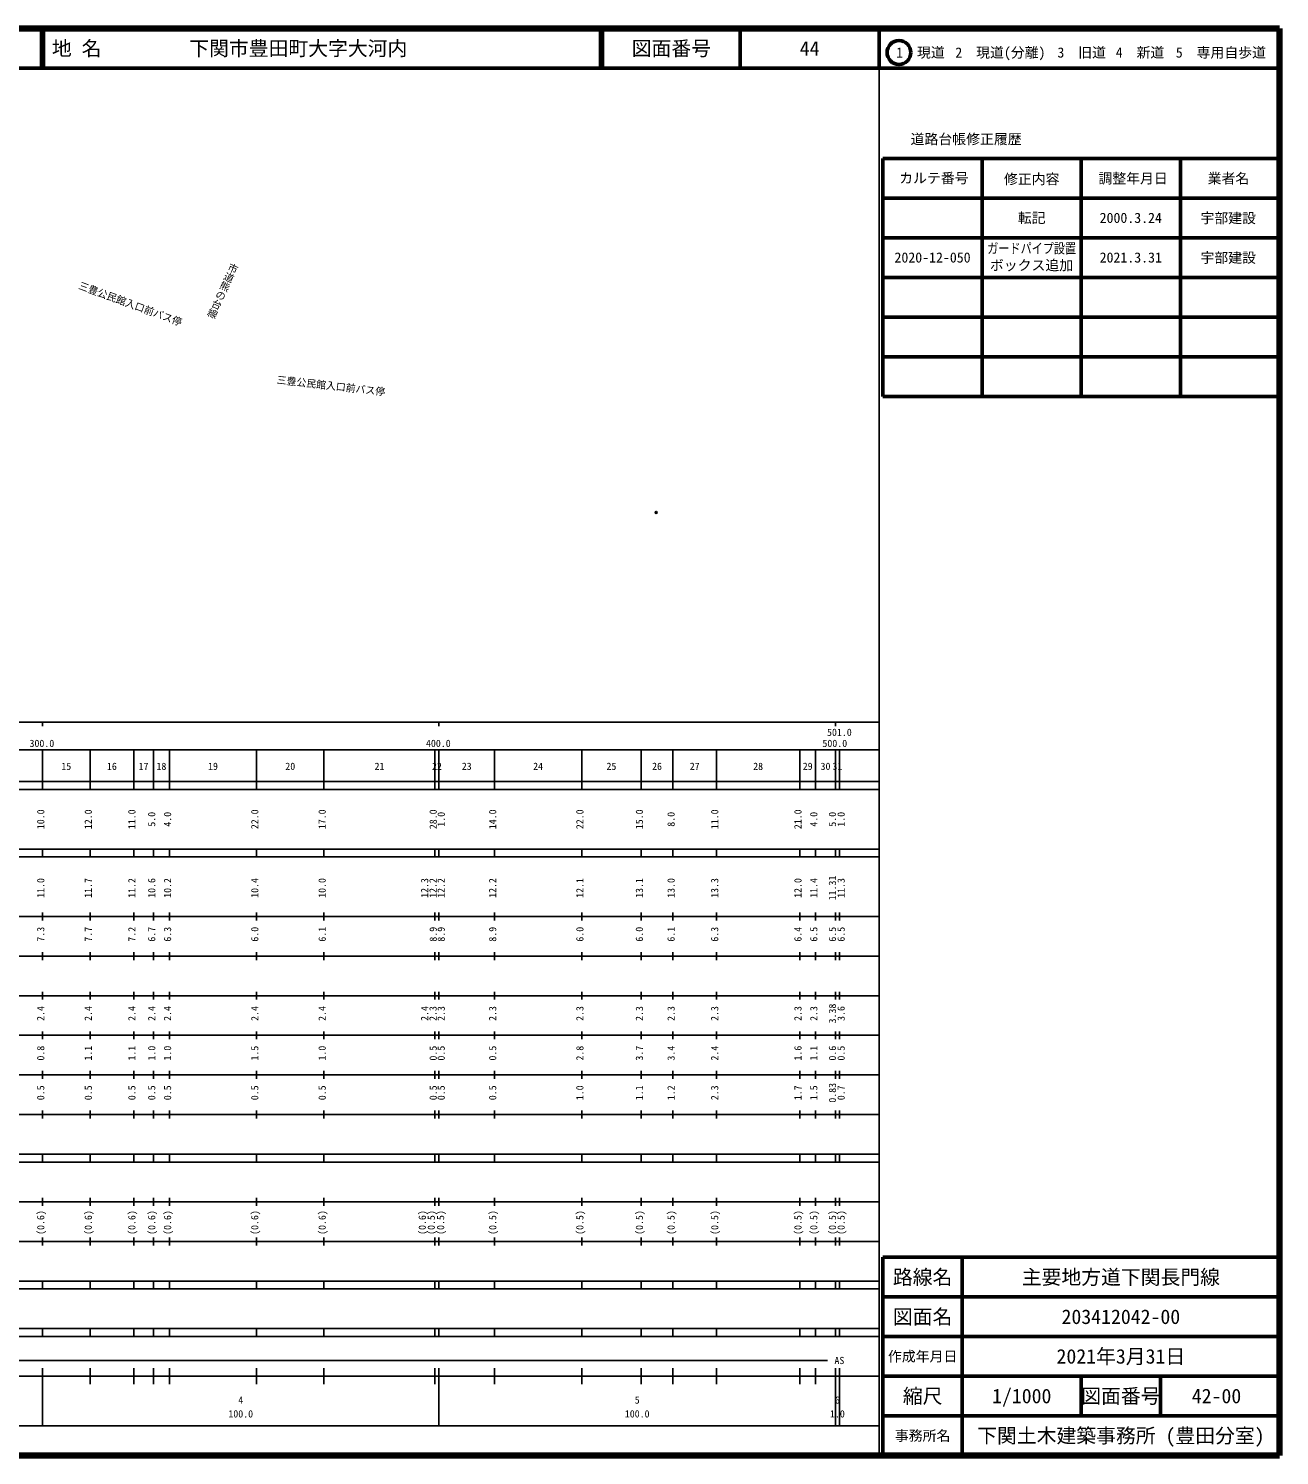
# Model space of a CAD drawing. Units: millimetres on the paper. Extents: x 40 to 680, y 20 to 380.
# Drawn here: x 364.5 to 680, y 20 to 380 of the extents above; entities that cross this region are included whole.
import ezdxf
from ezdxf.enums import TextEntityAlignment as Align

# ---------------------------------------------------------------- set-up
doc = ezdxf.new("R2010")
doc.units = ezdxf.units.MM
doc.header["$PDMODE"] = 32
doc.header["$PDSIZE"] = 0.5
for name, color, linetype, lineweight in [('M-BGD', 7, 'Continuous', 25), ('M-TTL', 2, 'Continuous', 140), ('M-TTL-BAND', 7, 'Continuous', 25), ('M-TTL-FRAM', 2, 'Continuous', 50), ('M-TTL-LINE', 7, 'Continuous', 50), ('M-TTL-TXT', 7, 'Continuous', 50)]:
    doc.layers.add(name, color=color, linetype=linetype, lineweight=lineweight)
doc.layers.add('M-OTRS', color=6, linetype='Continuous')
doc.styles.add('@ＭＳ ゴシック', font='')
doc.styles.add('ＭＳ ゴシック', font='')
doc.styles.get('@ＭＳ ゴシック').set_extended_font_data('@MS Gothic')
doc.styles.get('ＭＳ ゴシック').set_extended_font_data('MS Gothic')

msp = doc.modelspace()

# ---------------------------------------------------------------- linework, layer by layer
at = {"layer": 'M-OTRS'}
msp.add_point((522.791, 257.929), dxfattribs=at)
at = {"layer": 'M-TTL'}
for p, q in [((680, 380), (40, 380)), ((680, 20), (680, 380)), ((40, 20), (680, 20))]:
    msp.add_line(p, q, dxfattribs=at)
at = {"layer": 'M-TTL-BAND'}
for p, q in [((579, 20), (579, 370)), ((40, 205), (579, 205)), ((368, 205), (368, 204)), ((468, 205), (468, 204)), ((568, 205), (568, 204)), ((68, 198), (579, 198)), ((368, 188), (368, 198)), ((380, 188), (380, 198)), ((391, 188), (391, 198)), ((396, 188), (396, 198)), ((400, 188), (400, 198)), ((422, 188), (422, 198)), ((439, 188), (439, 198)), ((467, 188), (467, 198)), ((468, 188), (468, 198)), ((482, 188), (482, 198)), ((504, 188), (504, 198)), ((519, 188), (519, 198)), ((527, 188), (527, 198)), ((538, 188), (538, 198)), ((559, 188), (559, 198)), ((563, 188), (563, 198)), ((568, 188), (568, 198)), ((569, 188), (569, 198)), ((40, 190), (579, 190)), ((40, 188), (579, 188)), ((40, 173), (579, 173)), ((368, 171), (368, 173)), ((380, 171), (380, 173)), ((391, 171), (391, 173)), ((396, 171), (396, 173)), ((400, 171), (400, 173)), ((422, 171), (422, 173)), ((439, 171), (439, 173)), ((467, 171), (467, 173)), ((468, 171), (468, 173)), ((482, 171), (482, 173)), ((504, 171), (504, 173)), ((519, 171), (519, 173)), ((527, 171), (527, 173)), ((538, 171), (538, 173)), ((559, 171), (559, 173)), ((563, 171), (563, 173)), ((568, 171), (568, 173)), ((569, 171), (569, 173)), ((40, 171), (579, 171)), ((40, 156), (579, 156)), ((368, 155), (368, 157)), ((380, 155), (380, 157)), ((391, 155), (391, 157)), ((396, 155), (396, 157)), ((400, 155), (400, 157)), ((422, 155), (422, 157)), ((439, 155), (439, 157)), ((467, 155), (467, 157)), ((468, 155), (468, 157)), ((482, 155), (482, 157)), ((504, 155), (504, 157)), ((519, 155), (519, 157)), ((527, 155), (527, 157)), ((538, 155), (538, 157)), ((559, 155), (559, 157)), ((563, 155), (563, 157)), ((568, 155), (568, 157)), ((569, 155), (569, 157)), ((46, 146), (579, 146)), ((368, 145), (368, 147)), ((380, 145), (380, 147)), ((391, 145), (391, 147)), ((396, 145), (396, 147)), ((400, 145), (400, 147)), ((422, 145), (422, 147)), ((439, 145), (439, 147)), ((467, 145), (467, 147)), ((468, 145), (468, 147)), ((482, 145), (482, 147)), ((504, 145), (504, 147)), ((519, 145), (519, 147)), ((527, 145), (527, 147)), ((538, 145), (538, 147)), ((559, 145), (559, 147)), ((563, 145), (563, 147)), ((568, 145), (568, 147)), ((569, 145), (569, 147)), ((368, 135), (368, 137)), ((380, 135), (380, 137)), ((391, 135), (391, 137)), ((396, 135), (396, 137)), ((400, 135), (400, 137)), ((422, 135), (422, 137)), ((439, 135), (439, 137)), ((467, 135), (467, 137)), ((468, 135), (468, 137)), ((482, 135), (482, 137)), ((504, 135), (504, 137)), ((519, 135), (519, 137)), ((527, 135), (527, 137)), ((538, 135), (538, 137)), ((559, 135), (559, 137)), ((563, 135), (563, 137)), ((568, 135), (568, 137)), ((569, 135), (569, 137)), ((52, 136), (579, 136)), ((46, 126), (579, 126)), ((368, 125), (368, 127)), ((380, 125), (380, 127)), ((391, 125), (391, 127)), ((396, 125), (396, 127)), ((400, 125), (400, 127)), ((422, 125), (422, 127)), ((439, 125), (439, 127)), ((467, 125), (467, 127)), ((468, 125), (468, 127)), ((482, 125), (482, 127)), ((504, 125), (504, 127)), ((519, 125), (519, 127)), ((527, 125), (527, 127)), ((538, 125), (538, 127)), ((559, 125), (559, 127)), ((563, 125), (563, 127)), ((568, 125), (568, 127)), ((569, 125), (569, 127)), ((52, 116), (579, 116)), ((368, 115), (368, 117)), ((380, 115), (380, 117)), ((391, 115), (391, 117)), ((396, 115), (396, 117)), ((400, 115), (400, 117)), ((422, 115), (422, 117)), ((439, 115), (439, 117)), ((467, 115), (467, 117)), ((468, 115), (468, 117)), ((482, 115), (482, 117)), ((504, 115), (504, 117)), ((519, 115), (519, 117)), ((527, 115), (527, 117)), ((538, 115), (538, 117)), ((559, 115), (559, 117)), ((563, 115), (563, 117)), ((568, 115), (568, 117)), ((569, 115), (569, 117)), ((46, 106), (579, 106)), ((368, 105), (368, 107)), ((380, 105), (380, 107)), ((391, 105), (391, 107)), ((396, 105), (396, 107)), ((400, 105), (400, 107)), ((422, 105), (422, 107)), ((439, 105), (439, 107)), ((467, 105), (467, 107)), ((468, 105), (468, 107)), ((482, 105), (482, 107)), ((504, 105), (504, 107)), ((519, 105), (519, 107)), ((527, 105), (527, 107)), ((538, 105), (538, 107)), ((559, 105), (559, 107)), ((563, 105), (563, 107)), ((568, 105), (568, 107)), ((569, 105), (569, 107)), ((40, 96), (579, 96)), ((40, 94), (579, 94)), ((368, 94), (368, 96)), ((380, 94), (380, 96)), ((391, 94), (391, 96)), ((396, 94), (396, 96)), ((400, 94), (400, 96)), ((422, 94), (422, 96)), ((439, 94), (439, 96)), ((467, 94), (467, 96)), ((468, 94), (468, 96)), ((482, 94), (482, 96)), ((504, 94), (504, 96)), ((519, 94), (519, 96)), ((527, 94), (527, 96)), ((538, 94), (538, 96)), ((559, 94), (559, 96)), ((563, 94), (563, 96)), ((568, 94), (568, 96)), ((569, 94), (569, 96)), ((49, 84), (579, 84)), ((368, 83), (368, 85)), ((380, 83), (380, 85)), ((391, 83), (391, 85)), ((396, 83), (396, 85)), ((400, 83), (400, 85)), ((422, 83), (422, 85)), ((439, 83), (439, 85)), ((467, 83), (467, 85)), ((468, 83), (468, 85)), ((482, 83), (482, 85)), ((504, 83), (504, 85)), ((519, 83), (519, 85)), ((527, 83), (527, 85)), ((538, 83), (538, 85)), ((559, 83), (559, 85)), ((563, 83), (563, 85)), ((568, 83), (568, 85)), ((569, 83), (569, 85)), ((40, 74), (579, 74)), ((368, 73), (368, 75)), ((380, 73), (380, 75)), ((391, 73), (391, 75)), ((396, 73), (396, 75)), ((400, 73), (400, 75)), ((422, 73), (422, 75)), ((439, 73), (439, 75)), ((467, 73), (467, 75)), ((468, 73), (468, 75)), ((482, 73), (482, 75)), ((504, 73), (504, 75)), ((519, 73), (519, 75)), ((527, 73), (527, 75)), ((538, 73), (538, 75)), ((559, 73), (559, 75)), ((563, 73), (563, 75)), ((568, 73), (568, 75)), ((569, 73), (569, 75)), ((40, 64), (579, 64)), ((40, 62), (579, 62)), ((368, 62), (368, 64)), ((380, 62), (380, 64)), ((391, 62), (391, 64)), ((396, 62), (396, 64)), ((400, 62), (400, 64)), ((422, 62), (422, 64)), ((439, 62), (439, 64)), ((467, 62), (467, 64)), ((468, 62), (468, 64)), ((482, 62), (482, 64)), ((504, 62), (504, 64)), ((519, 62), (519, 64)), ((527, 62), (527, 64)), ((538, 62), (538, 64)), ((559, 62), (559, 64)), ((563, 62), (563, 64)), ((568, 62), (568, 64)), ((569, 62), (569, 64)), ((40, 52), (579, 52)), ((368, 50), (368, 52)), ((380, 50), (380, 52)), ((391, 50), (391, 52)), ((396, 50), (396, 52)), ((400, 50), (400, 52)), ((422, 50), (422, 52)), ((439, 50), (439, 52)), ((467, 50), (467, 52)), ((468, 50), (468, 52)), ((482, 50), (482, 52)), ((504, 50), (504, 52)), ((519, 50), (519, 52)), ((527, 50), (527, 52)), ((538, 50), (538, 52)), ((559, 50), (559, 52)), ((563, 50), (563, 52)), ((568, 50), (568, 52)), ((569, 50), (569, 52)), ((40, 50), (579, 50)), ((71, 44), (566, 44)), ((40, 40), (579, 40)), ((368, 27.5), (368, 42)), ((380, 38), (380, 42)), ((391, 38), (391, 42)), ((396, 38), (396, 42)), ((400, 38), (400, 42)), ((422, 38), (422, 42)), ((439, 38), (439, 42)), ((467, 38), (467, 42)), ((468, 27.5), (468, 42)), ((482, 38), (482, 42)), ((504, 38), (504, 42)), ((519, 38), (519, 42)), ((527, 38), (527, 42)), ((538, 38), (538, 42)), ((559, 38), (559, 42)), ((563, 38), (563, 42)), ((568, 27.5), (568, 42)), ((569, 27.5), (569, 42)), ((68, 27.5), (579, 27.5))]:
    msp.add_line(p, q, dxfattribs=at)
at = {"layer": 'M-TTL-FRAM'}
for p, q in [((580, 347.197), (580, 287.197)), ((580, 347.197), (680, 347.197)), ((580, 287.197), (680, 287.197)), ((680, 70), (580, 70)), ((580, 70), (580, 20))]:
    msp.add_line(p, q, dxfattribs=at)
at = {"layer": 'M-TTL-LINE'}
for p, q in [((367.75, 380), (367.75, 370)), ((368.25, 380), (368.25, 370)), ((508.747, 380), (508.747, 370)), ((509.247, 380), (509.247, 370)), ((543.997, 380), (543.997, 370)), ((579, 380), (579, 370)), ((40, 370), (680, 370)), ((605, 347.197), (605, 287.197)), ((630, 347.197), (630, 287.197)), ((655, 347.197), (655, 287.197)), ((580, 337.197), (680, 337.197)), ((580, 327.197), (680, 327.197)), ((580, 317.197), (680, 317.197)), ((580, 307.197), (680, 307.197)), ((580, 297.197), (680, 297.197)), ((600, 70), (600, 20)), ((680, 60), (580, 60)), ((680, 50), (580, 50)), ((680, 40), (580, 40)), ((630, 40), (630, 30)), ((650, 40), (650, 30)), ((680, 30), (580, 30))]:
    msp.add_line(p, q, dxfattribs=at)
at = {"layer": 'M-TTL-TXT'}
msp.add_circle((584.031, 373.958), 3, dxfattribs=at)

# ---------------------------------------------------------------- texts
at = {"layer": 'M-BGD', "style": '@ＭＳ ゴシック'}
msp.add_text('市道熊の台線', height=1.833, rotation=245.727, dxfattribs=at).set_placement((409.004, 307.592), align=Align.BOTTOM_RIGHT)
at = {"layer": 'M-BGD', "style": 'ＭＳ ゴシック'}
for rotation, p in [(339.848, (376.758, 313.879)), (353.496, (426.936, 289.954))]:
    msp.add_text('三豊公民館入口前バス停', height=1.833, rotation=rotation, dxfattribs=at).set_placement(p, align=Align.BOTTOM_LEFT)
at = {"layer": 'M-TTL-BAND', "style": 'ＭＳ ゴシック'}
for s, p in [('501.0', (569, 200.983)), ('300.0', (367.844, 198.195)), ('400.0', (467.844, 198.195)), ('500.0', (567.844, 198.195)), ('15', (374, 192.405)), ('16', (385.5, 192.405)), ('17', (393.5, 192.405)), ('18', (398, 192.405)), ('19', (411, 192.405)), ('20', (430.5, 192.405)), ('21', (453, 192.405)), ('22', (467.5, 192.405)), ('23', (475, 192.405)), ('24', (493, 192.405)), ('25', (511.5, 192.405)), ('26', (523, 192.405)), ('27', (532.5, 192.405)), ('28', (548.5, 192.405)), ('29', (561, 192.405)), ('30', (565.5, 192.405)), ('31', (568.5, 192.405)), ('AS', (569, 42.5)), ('4', (418, 32.523)), ('5', (518, 32.523)), ('6', (568.5, 32.523)), ('100.0', (418, 29.033)), ('100.0', (518, 29.033)), ('1.0', (568.5, 29.033))]:
    msp.add_text(s, height=1.833, dxfattribs=at).set_placement(p, align=Align.BOTTOM_CENTER)
for s, p in [('10.0', (369, 180.5)), ('12.0', (381, 180.5)), ('11.0', (392, 180.5)), ('5.0', (397, 180.5)), ('4.0', (401, 180.5)), ('22.0', (423, 180.5)), ('17.0', (440, 180.5)), ('28.0', (468, 180.5)), ('1.0', (470.018, 180.5)), ('14.0', (483, 180.5)), ('22.0', (505, 180.5)), ('15.0', (520, 180.5)), ('8.0', (528, 180.5)), ('11.0', (539, 180.5)), ('21.0', (560, 180.5)), ('4.0', (564, 180.5)), ('5.0', (568.698, 180.5)), ('1.0', (570.887, 180.5)), ('11.31', (568.698, 163.174)), ('11.0', (369, 163.174)), ('11.7', (381, 163.174)), ('11.2', (392, 163.174)), ('10.6', (397, 163.174)), ('10.2', (401, 163.174)), ('10.4', (423, 163.174)), ('10.0', (440, 163.174)), ('12.3', (465.849, 163.174)), ('12.2', (467.954, 163.174)), ('12.2', (470.018, 163.174)), ('12.2', (483, 163.174)), ('12.1', (505, 163.174)), ('13.1', (520, 163.174)), ('13.0', (528, 163.174)), ('13.3', (539, 163.174)), ('12.0', (560, 163.174)), ('11.4', (564, 163.174)), ('11.3', (570.887, 163.174)), ('7.3', (369, 151.5)), ('7.7', (381, 151.5)), ('7.2', (392, 151.5)), ('6.7', (397, 151.5)), ('6.3', (401, 151.5)), ('6.0', (423, 151.5)), ('6.1', (440, 151.5)), ('8.9', (468, 151.5)), ('8.9', (470.018, 151.5)), ('8.9', (483, 151.5)), ('6.0', (505, 151.5)), ('6.0', (520, 151.5)), ('6.1', (528, 151.5)), ('6.3', (539, 151.5)), ('6.4', (560, 151.5)), ('6.5', (564, 151.5)), ('6.5', (568.698, 151.5)), ('6.5', (570.887, 151.5)), ('2.4', (369, 131.5)), ('2.4', (381, 131.5)), ('2.4', (392, 131.5)), ('2.4', (397, 131.5)), ('2.4', (401, 131.5)), ('2.4', (423, 131.5)), ('2.4', (440, 131.5)), ('2.4', (465.849, 131.5)), ('2.3', (467.954, 131.5)), ('2.3', (470.018, 131.5)), ('2.3', (483, 131.5)), ('2.3', (505, 131.5)), ('2.3', (520, 131.5)), ('2.3', (528, 131.5)), ('2.3', (539, 131.5)), ('2.3', (560, 131.5)), ('2.3', (564, 131.5)), ('3.38', (568.698, 131.5)), ('3.6', (570.887, 131.5)), ('0.8', (369, 121.5)), ('1.1', (381, 121.5)), ('1.1', (392, 121.5)), ('1.0', (397, 121.5)), ('1.0', (401, 121.5)), ('1.5', (423, 121.5)), ('1.0', (440, 121.5)), ('0.5', (468, 121.5)), ('0.5', (470.018, 121.5)), ('0.5', (483, 121.5)), ('2.8', (505, 121.5)), ('3.7', (520, 121.5)), ('3.4', (528, 121.5)), ('2.4', (539, 121.5)), ('1.6', (560, 121.5)), ('1.1', (564, 121.5)), ('0.6', (568.698, 121.5)), ('0.5', (570.887, 121.5)), ('0.5', (369, 111.5)), ('0.5', (381, 111.5)), ('0.5', (392, 111.5)), ('0.5', (397, 111.5)), ('0.5', (401, 111.5)), ('0.5', (423, 111.5)), ('0.5', (440, 111.5)), ('0.5', (468, 111.5)), ('0.5', (470.018, 111.5)), ('0.5', (483, 111.5)), ('1.0', (505, 111.5)), ('1.1', (520, 111.5)), ('1.2', (528, 111.5)), ('2.3', (539, 111.5)), ('1.7', (560, 111.5)), ('1.5', (564, 111.5)), ('0.83', (568.698, 111.5)), ('0.7', (570.887, 111.5)), ('(0.6)', (369, 78.764)), ('(0.6)', (381, 78.764)), ('(0.6)', (392, 78.764)), ('(0.6)', (397, 78.764)), ('(0.6)', (401, 78.764)), ('(0.6)', (423, 78.764)), ('(0.6)', (440, 78.764)), ('(0.6)', (465.245, 78.764)), ('(0.5)', (467.516, 78.764)), ('(0.5)', (469.865, 78.764)), ('(0.5)', (483, 78.764)), ('(0.5)', (505, 78.764)), ('(0.5)', (520, 78.764)), ('(0.5)', (528, 78.764)), ('(0.5)', (539, 78.764)), ('(0.5)', (560, 78.764)), ('(0.5)', (564, 78.764)), ('(0.5)', (568.698, 78.764)), ('(0.5)', (570.887, 78.764))]:
    msp.add_text(s, height=1.833, rotation=90, dxfattribs=at).set_placement(p, align=Align.BOTTOM_CENTER)
at = {"layer": 'M-TTL-TXT', "style": 'ＭＳ ゴシック'}
for s, p in [('地 名', (370.38, 375)), ('下関市豊田町大字大河内', (405.024, 375))]:
    msp.add_text(s, height=3.666, dxfattribs=at).set_placement(p, align=Align.MIDDLE_LEFT)
for s, height, p in [('図面番号', 3.666, (526.622, 375)), ('44', 3.666, (561.497, 375)), ('1\u3000現道', 2.566, (589.448, 373.958)), ('2\u3000現道(分離)', 2.566, (609.619, 373.958)), ('3\u3000旧道', 2.566, (630.121, 373.958)), ('4\u3000新道', 2.566, (644.824, 373.958)), ('5\u3000専用自歩道', 2.566, (665.228, 373.958)), ('道路台帳修正履歴', 2.566, (600.968, 352.113)), ('カルテ番号', 2.566, (592.839, 342.277)), ('修正内容', 2.566, (617.509, 342.023)), ('調整年月日', 2.566, (643.089, 342.197)), ('業者名', 2.566, (667.134, 342.197)), ('転記', 2.566, (617.5, 332.245)), ('2000.3.24', 2.566, (642.5, 332.245)), ('宇部建設', 2.566, (667.077, 332.189)), ('2020-12-050', 2.566, (592.5, 322.245)), ('2021.3.31', 2.566, (642.5, 322.245)), ('宇部建設', 2.566, (667.077, 322.189)), ('路線名', 3.666, (590, 65)), ('路線名', 3.666, (590, 65)), ('主要地方道下関長門線', 3.666, (640, 65)), ('図面名', 3.666, (590, 55)), ('図面名', 3.666, (590, 55)), ('203412042-00', 3.666, (640, 55)), ('2021年3月31日', 3.666, (640, 45)), ('作成年月日', 2.566, (590, 45)), ('作成年月日', 2.566, (590, 45)), ('縮尺', 3.666, (590, 35)), ('縮尺', 3.666, (590, 35)), ('1/1000', 3.666, (615, 35)), ('図面番号', 3.666, (640, 35)), ('図面番号', 3.666, (640, 35)), ('42-00', 3.666, (664.125, 35)), ('事務所名', 2.566, (590, 25)), ('事務所名', 2.566, (590, 25)), ('下関土木建築事務所 (豊田分室)', 3.666, (640, 25))]:
    msp.add_text(s, height=height, dxfattribs=at).set_placement(p, align=Align.MIDDLE_CENTER)
at = {"layer": 'M-TTL-TXT', "style": 'ＭＳ ゴシック', "width": 0.8}
msp.add_text('ガードパイプ設置', height=2.566, dxfattribs=at).set_placement((606.3, 322.492), align=Align.BOTTOM_LEFT)
at = {"layer": 'M-TTL-TXT', "style": 'ＭＳ ゴシック'}
msp.add_text('ボックス追加', height=2.566, dxfattribs=at).set_placement((606.965, 318.233), align=Align.BOTTOM_LEFT)

doc.saveas('drawing.dxf')
